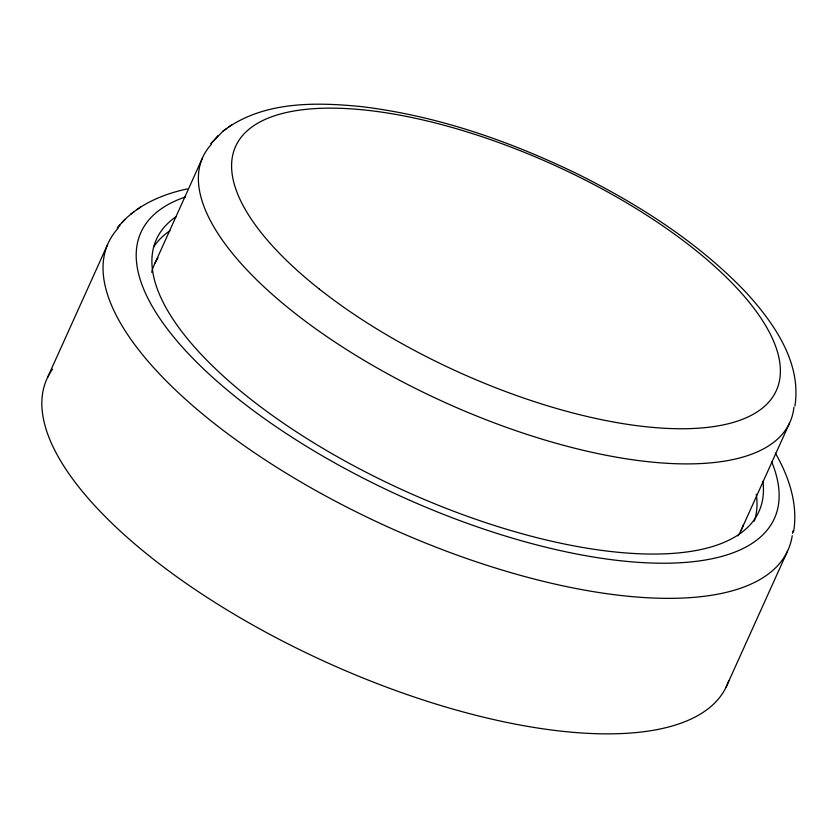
<?xml version="1.0" encoding="UTF-8"?>
<svg xmlns="http://www.w3.org/2000/svg" width="838" height="838" viewBox="0 0 838 838"><rect width="100%" height="100%" fill="white"/><g stroke="black" fill="none" stroke-linecap="round" stroke-linejoin="round"><path stroke-width="1.26" d="M794.916 406.011C801.694 362.603 774.029 323.206 746.344 292.745C699.039 243.072 640.442 205.551 579.425 174.943C510.866 141.392 437.583 115.812 361.545 106.625C316.953 102.194 267.102 101.178 228.397 127.24M793.544 531.973C798.279 504.497 788.967 476.675 775.339 453.075M47.598 377.425L107.505 244.727M155.04 263.048L202.241 158.487M740.981 530.601L789.459 423.274M726.064 687.233L787.437 551.32M187.272 188.917C160.812 194.573 134.174 206.263 117.205 228.156L120.222 224.783M232.136 124.548L222.908 131.231L210.914 143.675L213.92 140.292M122.034 222.688L125.03 219.326M215.083 138.951L218.079 135.588M222.908 131.231L226.679 128.507M137.003 209.647L140.732 206.955M130.623 214.277L134.394 211.553M728.746 680.676A372.941 143.319 24.3 0 1 321.258 659.946A372.941 143.319 24.3 0 1 52.49 369.233M762.915 481.305A330.56 127.03 24.3 0 1 405.32 491.173A330.56 127.03 24.3 0 1 176.451 216.445M153.616 246.98A330.56 127.03 24.3 0 1 170.009 230.701M756.295 494.242A330.56 127.03 24.3 0 1 754.294 521.184M792.235 535.66A372.941 143.319 24.3 0 1 385.857 526.002A372.941 143.319 24.3 0 1 118.053 228.334M792.79 530.957A372.941 143.319 24.3 0 1 792.559 533.324M771.62 461.686A347.519 133.546 24.3 0 1 402.68 497.133A347.519 133.546 24.3 0 1 185.376 196.961M151.668 272.298A322.085 123.773 24.3 0 1 158.026 257.769M743.306 524.944A322.085 123.773 24.3 0 1 737.995 535.88M793.932 407.226A322.085 123.773 24.3 0 1 445.544 402.732A322.085 123.773 24.3 0 1 211.354 144.325M319.247 288.995A296.662 114.01 24.3 0 0 773.484 395.861A296.662 114.01 24.3 0 0 425.191 120.483A296.662 114.01 24.3 0 0 319.247 288.995"/></g></svg>
